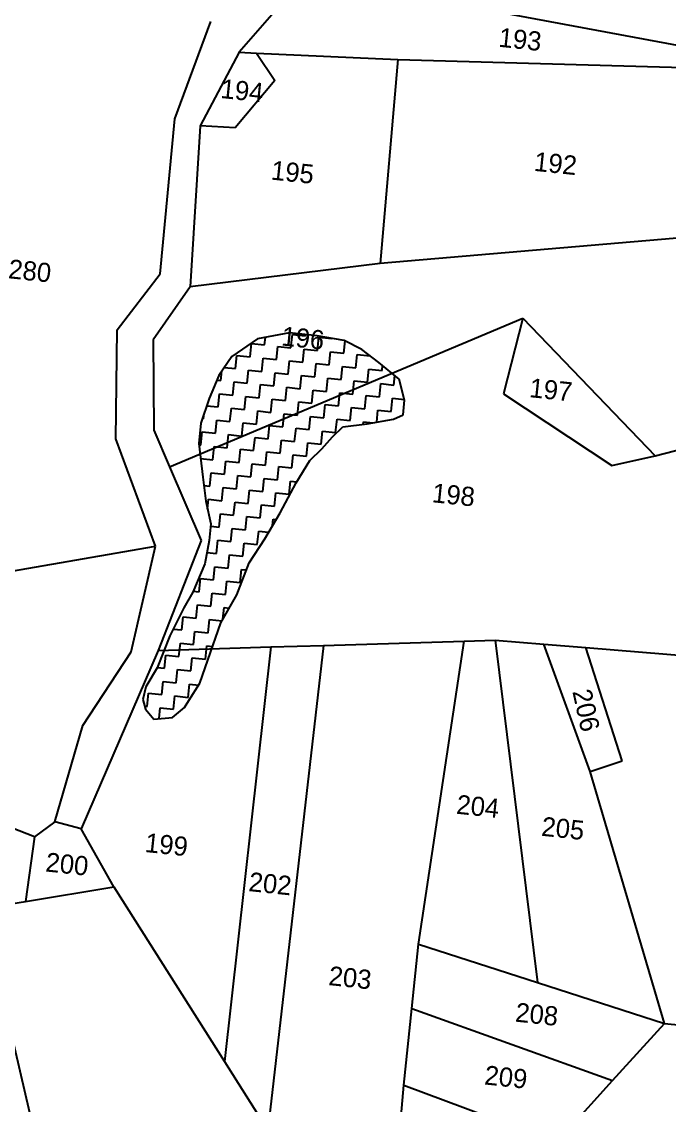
# Model space of a CAD drawing. Header units: metres. Extents: x 290336 to 293471, y 1993039 to 1996947.
# Drawn here: x 292675 to 292988, y 1993832 to 1994356 of the extents above; entities that cross this region are included whole.
import ezdxf
from ezdxf.enums import TextEntityAlignment as Align

# ---------------------------------------------------------------- set-up
doc = ezdxf.new("R2010")
doc.units = ezdxf.units.M
doc.header["$MEASUREMENT"] = 0
for name, color, linetype in [('POLY_HATCH', 12, 'Continuous'), ('POLY_PARCEL', 6, 'Continuous'), ('POLY_WATER', 4, 'Continuous'), ('TEXT_PARCEL', 7, 'Continuous')]:
    doc.layers.add(name, color=color, linetype=linetype)
doc.styles.add('TEXT_MAP', font='', dxfattribs={"height": 1.8})
doc.styles.get('TEXT_MAP').set_extended_font_data('Kruti Dev 050')

msp = doc.modelspace()

# ---------------------------------------------------------------- linework, layer by layer
at = {"layer": 'POLY_HATCH'}
for p, q in [((292804.48, 1994205.48), (292789.01, 1994202.61)), ((292817.72, 1994204.11), (292804.48, 1994205.48)), ((292830.88, 1994201.86), (292817.72, 1994204.11)), ((292789.01, 1994202.61), (292776.53, 1994194.09)), ((292839.34, 1994197.41), (292830.88, 1994201.86)), ((292776.53, 1994194.09), (292770.23, 1994184.93)), ((292847.62, 1994191.21), (292839.34, 1994197.41)), ((292857.49, 1994183.05), (292847.62, 1994191.21)), ((292770.23, 1994184.93), (292765.51, 1994173.83)), ((292860.02, 1994172.98), (292857.49, 1994183.05)), ((292765.51, 1994173.83), (292761.59, 1994161.75)), ((292859.29, 1994165.92), (292860.02, 1994172.98)), ((292841.87, 1994161.48), (292854.6, 1994163.73)), ((292854.6, 1994163.73), (292859.29, 1994165.92)), ((292761.59, 1994161.75), (292760.59, 1994152.04)), ((292825.16, 1994155.18), (292830.12, 1994160.02)), ((292830.12, 1994160.02), (292841.87, 1994161.48)), ((292760.59, 1994152.04), (292762.48, 1994135.79)), ((292820.11, 1994149.46), (292825.16, 1994155.18)), ((292814.17, 1994143.83), (292820.11, 1994149.46)), ((292807.69, 1994132.9), (292814.17, 1994143.83)), ((292762.48, 1994135.79), (292763.94, 1994124.05)), ((292799.96, 1994118.54), (292807.69, 1994132.9)), ((292763.94, 1994124.05), (292766.38, 1994113.09)), ((292792.41, 1994105.94), (292799.96, 1994118.54)), ((292766.38, 1994113.09), (292765.56, 1994105.15)), ((292765.56, 1994105.15), (292763.49, 1994093.77)), ((292784.95, 1994094.23), (292792.41, 1994105.94)), ((292778.9, 1994078.8), (292784.95, 1994094.23)), ((292763.49, 1994093.77), (292757.62, 1994080.11)), ((292757.62, 1994080.11), (292753.26, 1994072.53)), ((292771.26, 1994065.32), (292778.9, 1994078.8)), ((292753.26, 1994072.53), (292746.51, 1994058.96)), ((292764.93, 1994047.24), (292771.26, 1994065.32)), ((292746.51, 1994058.96), (292740.45, 1994043.53)), ((292761.1, 1994036.05), (292764.93, 1994047.24)), ((292740.45, 1994043.53), (292735.03, 1994034.28)), ((292735.03, 1994034.28), (292733.51, 1994028.19)), ((292755.77, 1994027.68), (292761.1, 1994036.05)), ((292733.51, 1994028.19), (292734.82, 1994023.6)), ((292753.64, 1994024.33), (292755.77, 1994027.68)), ((292734.82, 1994023.6), (292738.78, 1994018.73)), ((292747.79, 1994019.58), (292753.64, 1994024.33)), ((292738.78, 1994018.73), (292747.79, 1994019.58))]:
    msp.add_line(p, q, dxfattribs=at)
at = {"layer": 'POLY_HATCH', "linetype": 'Continuous'}
for p, q in [((292805.13, 1994198.32), (292805.79, 1994204.7)), ((292805.79, 1994204.7), (292812.18, 1994204.04)), ((292812.18, 1994204.04), (292812.24, 1994204.67)), ((292785.32, 1994193.91), (292785.98, 1994200.3)), ((292785.98, 1994200.3), (292792.37, 1994199.64)), ((292792.37, 1994199.64), (292792.75, 1994203.3)), ((292798.09, 1994192.59), (292798.75, 1994198.98)), ((292798.75, 1994198.98), (292805.13, 1994198.32)), ((292817.9, 1994197), (292818.56, 1994203.38)), ((292818.56, 1994203.38), (292824.95, 1994202.72)), ((292824.95, 1994202.72), (292824.96, 1994202.87)), ((292830.67, 1994195.68), (292831.29, 1994201.64)), ((292778.28, 1994188.19), (292778.94, 1994194.57)), ((292778.94, 1994194.57), (292785.32, 1994193.91)), ((292810.86, 1994191.28), (292811.52, 1994197.66)), ((292811.52, 1994197.66), (292817.9, 1994197)), ((292823.63, 1994189.96), (292824.29, 1994196.34)), ((292824.29, 1994196.34), (292830.67, 1994195.68)), ((292836.39, 1994188.64), (292837.05, 1994195.02)), ((292837.05, 1994195.02), (292843.41, 1994194.36)), ((292772.86, 1994188.75), (292778.28, 1994188.19)), ((292791.05, 1994186.87), (292791.71, 1994193.25)), ((292791.71, 1994193.25), (292798.09, 1994192.59)), ((292803.82, 1994185.55), (292804.47, 1994191.93)), ((292804.47, 1994191.93), (292810.86, 1994191.28)), ((292816.58, 1994184.23), (292817.24, 1994190.62)), ((292817.24, 1994190.62), (292823.63, 1994189.96)), ((292829.35, 1994182.91), (292830.01, 1994189.3)), ((292830.01, 1994189.3), (292836.39, 1994188.64)), ((292849.16, 1994187.32), (292849.41, 1994189.73)), ((292771.24, 1994182.46), (292771.71, 1994187.09)), ((292784, 1994181.15), (292784.66, 1994187.53)), ((292784.66, 1994187.53), (292791.05, 1994186.87)), ((292796.77, 1994179.83), (292797.43, 1994186.21)), ((292797.43, 1994186.21), (292803.82, 1994185.55)), ((292809.54, 1994178.51), (292810.2, 1994184.89)), ((292810.2, 1994184.89), (292816.58, 1994184.23)), ((292822.31, 1994177.19), (292822.97, 1994183.57)), ((292822.97, 1994183.57), (292829.35, 1994182.91)), ((292842.12, 1994181.59), (292842.78, 1994187.98)), ((292842.78, 1994187.98), (292849.16, 1994187.32)), ((292854.89, 1994180.27), (292855.36, 1994184.82)), ((292769.27, 1994182.67), (292771.24, 1994182.46)), ((292776.96, 1994175.42), (292777.62, 1994181.8)), ((292777.62, 1994181.8), (292784, 1994181.15)), ((292789.73, 1994174.1), (292790.39, 1994180.49)), ((292790.39, 1994180.49), (292796.77, 1994179.83)), ((292802.5, 1994172.78), (292803.16, 1994179.17)), ((292803.16, 1994179.17), (292809.54, 1994178.51)), ((292815.26, 1994171.46), (292815.92, 1994177.85)), ((292815.92, 1994177.85), (292822.31, 1994177.19)), ((292835.08, 1994175.87), (292835.74, 1994182.25)), ((292835.74, 1994182.25), (292842.12, 1994181.59)), ((292847.84, 1994174.55), (292848.5, 1994180.93)), ((292848.5, 1994180.93), (292854.89, 1994180.27)), ((292769.92, 1994169.7), (292770.58, 1994176.08)), ((292770.58, 1994176.08), (292776.96, 1994175.42)), ((292782.68, 1994168.38), (292783.34, 1994174.76)), ((292783.34, 1994174.76), (292789.73, 1994174.1)), ((292795.45, 1994167.06), (292796.11, 1994173.44)), ((292796.11, 1994173.44), (292802.5, 1994172.78)), ((292828.03, 1994170.14), (292828.69, 1994176.53)), ((292828.69, 1994176.53), (292835.08, 1994175.87)), ((292840.8, 1994168.83), (292841.46, 1994175.21)), ((292841.46, 1994175.21), (292847.84, 1994174.55)), ((292853.57, 1994167.51), (292854.23, 1994173.89)), ((292854.23, 1994173.89), (292859.94, 1994173.3)), ((292764.36, 1994170.27), (292769.92, 1994169.7)), ((292775.64, 1994162.65), (292776.3, 1994169.04)), ((292776.3, 1994169.04), (292782.68, 1994168.38)), ((292788.41, 1994161.33), (292789.07, 1994167.72)), ((292789.07, 1994167.72), (292795.45, 1994167.06)), ((292808.22, 1994165.74), (292808.88, 1994172.12)), ((292808.88, 1994172.12), (292815.26, 1994171.46)), ((292820.99, 1994164.42), (292821.65, 1994170.8)), ((292821.65, 1994170.8), (292828.03, 1994170.14)), ((292833.76, 1994163.1), (292834.42, 1994169.48)), ((292834.42, 1994169.48), (292840.8, 1994168.83)), ((292846.58, 1994162.31), (292847.18, 1994168.17)), ((292847.18, 1994168.17), (292853.57, 1994167.51)), ((292762.33, 1994164.03), (292762.87, 1994163.97)), ((292762.87, 1994163.97), (292763.13, 1994166.5)), ((292768.6, 1994156.93), (292769.26, 1994163.31)), ((292769.26, 1994163.31), (292775.64, 1994162.65)), ((292801.18, 1994160.01), (292801.84, 1994166.4)), ((292801.84, 1994166.4), (292808.22, 1994165.74)), ((292813.95, 1994158.7), (292814.6, 1994165.08)), ((292814.6, 1994165.08), (292820.99, 1994164.42)), ((292826.71, 1994157.38), (292827.37, 1994163.76)), ((292827.37, 1994163.76), (292833.76, 1994163.1)), ((292840.02, 1994161.25), (292840.14, 1994162.44)), ((292840.14, 1994162.44), (292844.67, 1994161.97)), ((292761.55, 1994151.2), (292762.21, 1994157.59)), ((292762.21, 1994157.59), (292768.6, 1994156.93)), ((292781.37, 1994155.61), (292782.03, 1994161.99)), ((292782.03, 1994161.99), (292788.41, 1994161.33)), ((292794.13, 1994154.29), (292794.79, 1994160.67)), ((292794.79, 1994160.67), (292801.18, 1994160.01)), ((292806.9, 1994152.97), (292807.56, 1994159.36)), ((292807.56, 1994159.36), (292813.95, 1994158.7)), ((292819.67, 1994151.65), (292820.33, 1994158.04)), ((292820.33, 1994158.04), (292826.71, 1994157.38)), ((292774.32, 1994149.88), (292774.98, 1994156.27)), ((292774.98, 1994156.27), (292781.37, 1994155.61)), ((292787.09, 1994148.57), (292787.75, 1994154.95)), ((292787.75, 1994154.95), (292794.13, 1994154.29)), ((292799.86, 1994147.25), (292800.52, 1994153.63)), ((292800.52, 1994153.63), (292806.9, 1994152.97)), ((292812.63, 1994145.93), (292813.29, 1994152.31)), ((292813.29, 1994152.31), (292819.67, 1994151.65)), ((292760.67, 1994151.29), (292761.55, 1994151.2)), ((292767.28, 1994144.16), (292767.94, 1994150.54)), ((292767.94, 1994150.54), (292774.32, 1994149.88)), ((292780.05, 1994142.84), (292780.71, 1994149.23)), ((292780.71, 1994149.23), (292787.09, 1994148.57)), ((292792.81, 1994141.52), (292793.47, 1994147.91)), ((292793.47, 1994147.91), (292799.86, 1994147.25)), ((292805.58, 1994140.2), (292806.24, 1994146.59)), ((292806.24, 1994146.59), (292812.63, 1994145.93)), ((292761.43, 1994144.76), (292767.28, 1994144.16)), ((292773, 1994137.12), (292773.66, 1994143.5)), ((292773.66, 1994143.5), (292780.05, 1994142.84)), ((292785.77, 1994135.8), (292786.43, 1994142.18)), ((292786.43, 1994142.18), (292792.81, 1994141.52)), ((292765.96, 1994131.39), (292766.62, 1994137.78)), ((292766.62, 1994137.78), (292773, 1994137.12)), ((292778.73, 1994130.07), (292779.39, 1994136.46)), ((292779.39, 1994136.46), (292785.77, 1994135.8)), ((292798.54, 1994134.48), (292799.2, 1994140.86)), ((292799.2, 1994140.86), (292805.58, 1994140.2)), ((292762.99, 1994131.7), (292765.96, 1994131.39)), ((292771.68, 1994124.35), (292772.34, 1994130.73)), ((292772.34, 1994130.73), (292778.73, 1994130.07)), ((292791.5, 1994128.75), (292792.16, 1994135.14)), ((292792.16, 1994135.14), (292798.54, 1994134.48)), ((292804.26, 1994127.44), (292804.92, 1994133.82)), ((292804.92, 1994133.82), (292808.01, 1994133.5)), ((292784.45, 1994123.03), (292785.11, 1994129.41)), ((292785.11, 1994129.41), (292791.5, 1994128.75)), ((292797.22, 1994121.71), (292797.88, 1994128.09)), ((292797.88, 1994128.09), (292804.26, 1994127.44)), ((292764.8, 1994120.18), (292765.3, 1994125.01)), ((292765.3, 1994125.01), (292771.68, 1994124.35)), ((292777.41, 1994117.31), (292778.07, 1994123.69)), ((292778.07, 1994123.69), (292784.45, 1994123.03)), ((292790.18, 1994115.99), (292790.84, 1994122.37)), ((292790.84, 1994122.37), (292797.22, 1994121.71)), ((292770.36, 1994111.58), (292771.02, 1994117.96)), ((292771.02, 1994117.96), (292777.41, 1994117.31)), ((292783.13, 1994110.26), (292783.79, 1994116.65)), ((292783.79, 1994116.65), (292790.18, 1994115.99)), ((292796.25, 1994112.36), (292796.56, 1994115.33)), ((292796.56, 1994115.33), (292797.95, 1994115.18)), ((292766.63, 1994111.97), (292770.36, 1994111.58)), ((292776.09, 1994104.54), (292776.75, 1994110.92)), ((292776.75, 1994110.92), (292783.13, 1994110.26)), ((292769.05, 1994098.81), (292769.71, 1994105.2)), ((292769.71, 1994105.2), (292776.09, 1994104.54)), ((292788.86, 1994103.22), (292789.52, 1994109.6)), ((292789.52, 1994109.6), (292794.31, 1994109.11)), ((292764.49, 1994099.28), (292769.05, 1994098.81)), ((292781.81, 1994097.49), (292782.47, 1994103.88)), ((292782.47, 1994103.88), (292788.86, 1994103.22)), ((292774.77, 1994091.77), (292775.43, 1994098.15)), ((292775.43, 1994098.15), (292781.81, 1994097.49)), ((292767.73, 1994086.04), (292768.39, 1994092.43)), ((292768.39, 1994092.43), (292774.77, 1994091.77)), ((292780.49, 1994084.73), (292781.15, 1994091.11)), ((292781.15, 1994091.11), (292783.63, 1994090.85)), ((292760.68, 1994080.32), (292761.34, 1994086.7)), ((292761.34, 1994086.7), (292767.73, 1994086.04)), ((292773.45, 1994079), (292774.11, 1994085.39)), ((292774.11, 1994085.39), (292780.49, 1994084.73)), ((292757.83, 1994080.61), (292760.68, 1994080.32)), ((292766.41, 1994073.28), (292767.07, 1994079.66)), ((292767.07, 1994079.66), (292773.45, 1994079)), ((292759.36, 1994067.55), (292760.02, 1994073.94)), ((292760.02, 1994073.94), (292766.41, 1994073.28)), ((292752.32, 1994061.83), (292752.98, 1994068.21)), ((292752.98, 1994068.21), (292759.36, 1994067.55)), ((292772.21, 1994067), (292772.79, 1994072.62)), ((292772.79, 1994072.62), (292775.25, 1994072.36)), ((292765.09, 1994060.51), (292765.75, 1994066.89)), ((292765.75, 1994066.89), (292771.8, 1994066.27)), ((292748.15, 1994062.26), (292752.32, 1994061.83)), ((292758.05, 1994054.78), (292758.7, 1994061.17)), ((292758.7, 1994061.17), (292765.09, 1994060.51)), ((292751, 1994049.06), (292751.66, 1994055.44)), ((292751.66, 1994055.44), (292758.05, 1994054.78)), ((292763.77, 1994047.74), (292764.43, 1994054.12)), ((292764.43, 1994054.12), (292767.24, 1994053.83)), ((292743.96, 1994043.34), (292744.62, 1994049.72)), ((292744.62, 1994049.72), (292751, 1994049.06)), ((292756.73, 1994042.02), (292757.39, 1994048.4)), ((292757.39, 1994048.4), (292763.77, 1994047.74)), ((292740.52, 1994043.69), (292743.96, 1994043.34)), ((292749.68, 1994036.29), (292750.34, 1994042.68)), ((292750.34, 1994042.68), (292756.73, 1994042.02)), ((292742.64, 1994030.57), (292743.3, 1994036.95)), ((292743.3, 1994036.95), (292749.68, 1994036.29)), ((292735.6, 1994024.84), (292736.26, 1994031.23)), ((292736.26, 1994031.23), (292742.64, 1994030.57)), ((292755.41, 1994029.25), (292756.07, 1994035.63)), ((292756.07, 1994035.63), (292760.54, 1994035.17)), ((292748.36, 1994023.52), (292749.02, 1994029.91)), ((292749.02, 1994029.91), (292755.41, 1994029.25)), ((292734.43, 1994024.96), (292735.6, 1994024.84)), ((292741.44, 1994018.98), (292741.98, 1994024.18)), ((292741.98, 1994024.18), (292748.36, 1994023.52))]:
    msp.add_line(p, q, dxfattribs=at)
at = {"layer": 'POLY_PARCEL'}
for p, q in [((292812.27, 1994378.13), (293026.87, 1994337.98)), ((292780.15, 1994341.19), (292788.4, 1994340.81)), ((292788.4, 1994340.81), (292797.26, 1994327.6)), ((292788.4, 1994340.81), (292856.79, 1994337.69)), ((292856.79, 1994337.69), (292848.22, 1994238.98)), ((292856.79, 1994337.69), (293043.09, 1994332.51)), ((292797.26, 1994327.6), (292778.1, 1994304.68)), ((292778.1, 1994304.68), (292761.23, 1994305.61)), ((292997.38, 1994251.72), (292848.22, 1994238.98)), ((292848.22, 1994238.98), (292756.46, 1994227.76)), ((292746.45, 1994140.78), (292917.14, 1994212.58)), ((292917.14, 1994212.58), (292907.9, 1994176.04)), ((292917.14, 1994212.58), (292981.2, 1994145.97)), ((292907.9, 1994176.04), (292960.25, 1994141.32)), ((292981.2, 1994145.97), (293014.21, 1994154.64)), ((292960.25, 1994141.32), (292981.2, 1994145.97)), ((292627.54, 1994082.91), (292739.63, 1994102.28)), ((292740.93, 1994051.94), (292795.4, 1994053.6)), ((292795.4, 1994053.6), (292772.93, 1993853.11)), ((292820.81, 1994054.37), (292793.95, 1993819.89)), ((292795.4, 1994053.6), (292820.81, 1994054.37)), ((292820.81, 1994054.37), (292888.89, 1994056.45)), ((292866.69, 1993909.86), (292888.89, 1994056.45)), ((292888.89, 1994056.45), (292903.75, 1994056.9)), ((292903.75, 1994056.9), (292924.2, 1993891.35)), ((292903.75, 1994056.9), (292927.4, 1994054.98)), ((292949.67, 1993993.33), (292927.4, 1994054.98)), ((292927.4, 1994054.98), (292947.67, 1994053.34)), ((292947.67, 1994053.34), (293028.99, 1994046.76)), ((292965.21, 1993998.54), (292947.67, 1994053.34)), ((292949.67, 1993993.33), (292965.21, 1993998.54)), ((292681.13, 1993961.83), (292598.9, 1993994.14)), ((292985.66, 1993871.57), (292949.67, 1993993.33)), ((292691.03, 1993969.12), (292681.13, 1993961.83)), ((292719.43, 1993937.69), (292703.74, 1993965.63)), ((292681.13, 1993961.83), (292676.74, 1993930.58)), ((292676.74, 1993930.58), (292719.43, 1993937.69)), ((292719.43, 1993937.69), (292772.93, 1993853.11)), ((292655.74, 1993927.09), (292676.74, 1993930.58)), ((292655.74, 1993927.09), (292710.38, 1993693.16)), ((292863.48, 1993878.83), (292866.69, 1993909.86)), ((292866.69, 1993909.86), (292924.2, 1993891.35)), ((292924.2, 1993891.35), (292985.66, 1993871.57)), ((292859.65, 1993841.73), (292863.48, 1993878.83)), ((292863.48, 1993878.83), (292960.56, 1993843.96)), ((292960.56, 1993843.96), (292985.66, 1993871.57)), ((292985.66, 1993871.57), (293056.57, 1993864.69)), ((292772.93, 1993853.11), (292793.95, 1993819.89)), ((292933.55, 1993814.26), (292960.56, 1993843.96)), ((292849.22, 1993721.5), (292859.65, 1993841.73)), ((292859.65, 1993841.73), (292933.55, 1993814.26))]:
    msp.add_line(p, q, dxfattribs=at)
at = {"layer": 'POLY_WATER'}
for p, q in [((292812.27, 1994378.13), (292780.15, 1994341.19)), ((292749.02, 1994308.96), (292766.41, 1994356.13)), ((292780.15, 1994341.19), (292761.23, 1994305.61)), ((292741.83, 1994234.09), (292749.02, 1994308.96)), ((292761.23, 1994305.61), (292756.46, 1994227.76)), ((292721.05, 1994207.02), (292741.83, 1994234.09)), ((292756.46, 1994227.76), (292738.5, 1994202.08)), ((292720.51, 1994154.3), (292721.05, 1994207.02)), ((292738.5, 1994202.08), (292738.9, 1994158.51)), ((292738.9, 1994158.51), (292746.45, 1994140.78)), ((292739.63, 1994102.28), (292720.51, 1994154.3)), ((292746.45, 1994140.78), (292761.68, 1994105.02)), ((292761.68, 1994105.02), (292740.93, 1994051.94)), ((292727.83, 1994051.27), (292739.63, 1994102.28)), ((292740.93, 1994051.94), (292703.74, 1993965.63)), ((292704.54, 1994015.59), (292727.83, 1994051.27)), ((292691.03, 1993969.12), (292704.54, 1994015.59)), ((292703.74, 1993965.63), (292691.03, 1993969.12))]:
    msp.add_line(p, q, dxfattribs=at)

# ---------------------------------------------------------------- texts
at = {"layer": 'TEXT_PARCEL', "style": 'TEXT_MAP'}
for s, rotation, p in [('193', 354.1017, (292915.91, 1994347.42)), ('194', 354.1017, (292781.53, 1994322.64)), ('195', 354.1017, (292805.9, 1994283.18)), ('192', 354.1017, (292933.02, 1994287.41)), ('280', 354.1017, (292678.93, 1994235.48)), ('196', 354.1017, (292810.92, 1994202.98)), ('197', 354.1017, (292930.77, 1994177.98)), ('198', 354.1017, (292883.73, 1994127.17)), ('206', 282.5323, (292947.83, 1994023.03)), ('204', 354.1017, (292895.49, 1993976.55)), ('205', 354.1017, (292936.58, 1993965.9)), ('199', 354.1017, (292744.98, 1993958.04)), ('200', 354.1017, (292696.91, 1993948.63)), ('202', 354.1017, (292795.09, 1993939.14)), ('203', 354.1017, (292833.73, 1993893.69)), ('208', 354.1017, (292923.95, 1993876.02)), ('209', 354.1017, (292909.05, 1993845.64))]:
    msp.add_text(s, height=9.242, rotation=rotation, dxfattribs=at).set_placement(p, align=Align.MIDDLE)

doc.saveas('drawing.dxf')
